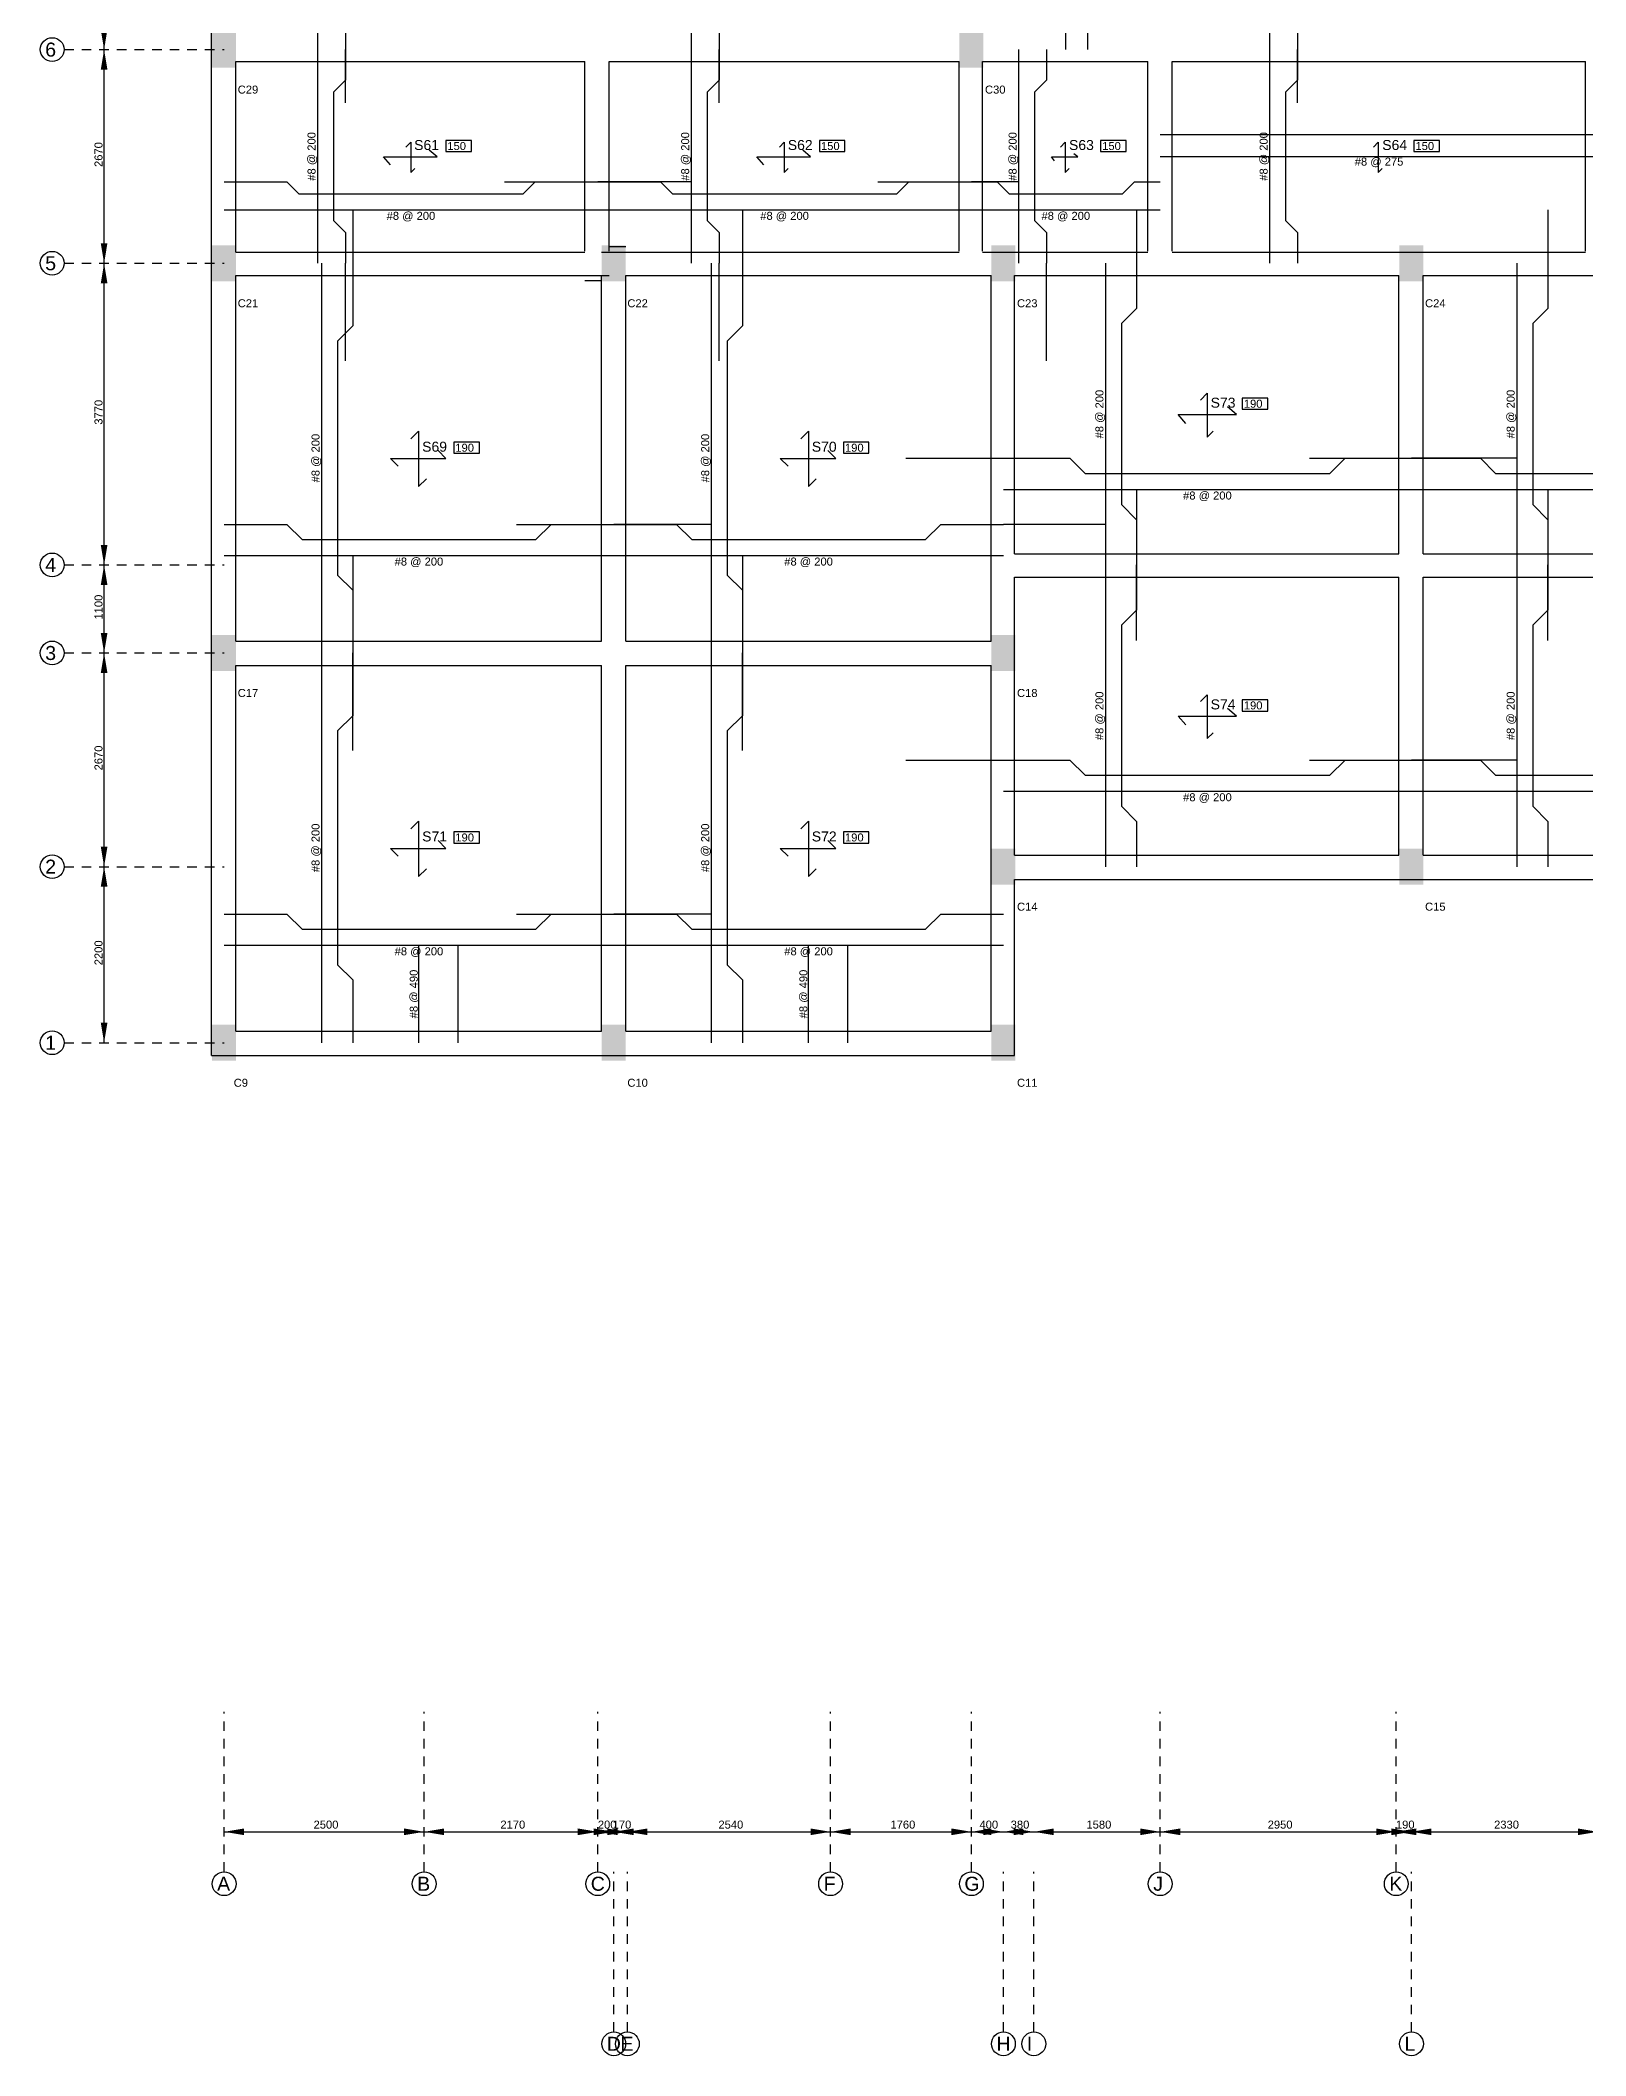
# Model space of a CAD drawing. Extents: x 26.9 to 91.8, y -5 to 59.7.
# Drawn here: x 29.08 to 48.4, y -5.05 to 20.14 of the extents above; entities that cross this region are included whole.
import ezdxf
from ezdxf.enums import TextEntityAlignment as Align

# ---------------------------------------------------------------- set-up
doc = ezdxf.new("R2010")
doc.units = 0
doc.linetypes.add('ACAD_ISO02W100', pattern=[15, 12, -3])
for name, color, linetype in [('CenterLine', 253, 'CONTINUOUS'), ('Column_Name', 4, 'CONTINUOUS'), ('Columns', 6, 'CONTINUOUS'), ('Grid_Dimension', 7, 'CONTINUOUS'), ('GridName', 7, 'CONTINUOUS'), ('Layout', 2, 'CONTINUOUS'), ('Reinforcement-Extra', 140, 'CONTINUOUS'), ('Reinforcement-Xdir', 1, 'CONTINUOUS'), ('Reinforcement-Ydir', 3, 'CONTINUOUS'), ('Slab_Icon', 6, 'CONTINUOUS'), ('Slab_Name', 4, 'CONTINUOUS'), ('Slab_Thick', 4, 'CONTINUOUS')]:
    doc.layers.add(name, color=color, linetype=linetype)
doc.styles.add('STRUDS_Arial', font='ARIAL.TTF', dxfattribs={"height": 0.04})
doc.styles.add('stylebar', font='ARIAL.TTF', dxfattribs={"height": 0.04})

msp = doc.modelspace()

# ---------------------------------------------------------------- linework, layer by layer
at = {"layer": 'CenterLine', "linetype": 'ACAD_ISO02W100', "ltscale": 0.01}
for p, q in [((29.378, 20.02), (31.378, 20.02)), ((29.378, 17.35), (31.378, 17.35)), ((29.378, 13.58), (31.378, 13.58)), ((29.378, 12.48), (31.378, 12.48)), ((29.378, 9.81), (31.378, 9.81)), ((29.378, 7.61), (31.378, 7.61)), ((31.378, -2.75), (31.378, -0.75)), ((33.878, -2.75), (33.878, -0.75)), ((36.048, -2.75), (36.048, -0.75)), ((38.958, -2.75), (38.958, -0.75)), ((40.718, -2.75), (40.718, -0.75)), ((43.078, -2.75), (43.078, -0.75)), ((46.028, -2.75), (46.028, -0.75)), ((36.248, -4.75), (36.248, -2.75)), ((36.418, -4.75), (36.418, -2.75)), ((41.118, -4.75), (41.118, -2.75)), ((41.498, -4.75), (41.498, -2.75)), ((46.218, -4.75), (46.218, -2.75))]:
    msp.add_line(p, q, dxfattribs=at)
at = {"layer": 'Columns'}
for points in [[(31.228, 19.795), (31.228, 20.245), (31.528, 19.795), (31.528, 20.245)], [(40.568, 19.795), (40.568, 20.245), (40.868, 19.795), (40.868, 20.245)], [(31.228, 17.125), (31.228, 17.575), (31.528, 17.125), (31.528, 17.575)], [(36.098, 17.125), (36.098, 17.575), (36.398, 17.125), (36.398, 17.575)], [(40.968, 17.125), (40.968, 17.575), (41.268, 17.125), (41.268, 17.575)], [(46.068, 17.125), (46.068, 17.575), (46.368, 17.125), (46.368, 17.575)], [(31.228, 12.255), (31.228, 12.705), (31.528, 12.255), (31.528, 12.705)], [(40.968, 12.255), (40.968, 12.705), (41.268, 12.255), (41.268, 12.705)], [(40.968, 9.585), (40.968, 10.035), (41.268, 9.585), (41.268, 10.035)], [(46.068, 9.585), (46.068, 10.035), (46.368, 9.585), (46.368, 10.035)], [(31.228, 7.385), (31.228, 7.835), (31.528, 7.385), (31.528, 7.835)], [(36.098, 7.385), (36.098, 7.835), (36.398, 7.385), (36.398, 7.835)], [(40.968, 7.385), (40.968, 7.835), (41.268, 7.385), (41.268, 7.835)]]:
    msp.add_solid(points, dxfattribs=at)
at = {"layer": 'Grid_Dimension'}
for p, q in [((29.878, 20.02), (29.878, 25.05)), ((29.878, 17.35), (29.878, 20.02)), ((29.878, 13.58), (29.878, 17.35)), ((29.878, 12.48), (29.878, 13.58)), ((29.878, 9.81), (29.878, 12.48)), ((29.878, 7.61), (29.878, 9.81)), ((31.378, -2.25), (33.878, -2.25)), ((33.878, -2.25), (36.048, -2.25)), ((36.048, -2.25), (36.248, -2.25)), ((36.248, -2.25), (36.418, -2.25)), ((36.418, -2.25), (38.958, -2.25)), ((38.958, -2.25), (40.718, -2.25)), ((40.718, -2.25), (41.118, -2.25)), ((41.118, -2.25), (41.498, -2.25)), ((41.498, -2.25), (43.078, -2.25)), ((43.078, -2.25), (46.028, -2.25)), ((46.028, -2.25), (46.218, -2.25)), ((46.218, -2.25), (48.548, -2.25))]:
    msp.add_line(p, q, dxfattribs=at)
for points in [[(29.878, 20.02), (29.8364, 20.27), (29.878, 20.02), (29.9196, 20.27)], [(29.878, 20.02), (29.8364, 19.77), (29.878, 20.02), (29.9196, 19.77)], [(29.878, 17.35), (29.8364, 17.6), (29.878, 17.35), (29.9196, 17.6)], [(29.878, 17.35), (29.8364, 17.1), (29.878, 17.35), (29.9196, 17.1)], [(29.878, 13.58), (29.8364, 13.83), (29.878, 13.58), (29.9196, 13.83)], [(29.878, 13.58), (29.8364, 13.33), (29.878, 13.58), (29.9196, 13.33)], [(29.878, 12.48), (29.8364, 12.73), (29.878, 12.48), (29.9196, 12.73)], [(29.878, 12.48), (29.8364, 12.23), (29.878, 12.48), (29.9196, 12.23)], [(29.878, 9.81), (29.8364, 10.06), (29.878, 9.81), (29.9196, 10.06)], [(29.878, 9.81), (29.8364, 9.56), (29.878, 9.81), (29.9196, 9.56)], [(29.878, 7.61), (29.8364, 7.86), (29.878, 7.61), (29.9196, 7.86)], [(31.378, -2.25), (31.628, -2.2084), (31.378, -2.25), (31.628, -2.2916)], [(33.878, -2.25), (33.628, -2.2084), (33.878, -2.25), (33.628, -2.2916)], [(33.878, -2.25), (34.128, -2.2084), (33.878, -2.25), (34.128, -2.2916)], [(36.048, -2.25), (35.798, -2.2084), (36.048, -2.25), (35.798, -2.2916)], [(36.248, -2.25), (35.998, -2.2084), (36.248, -2.25), (35.998, -2.2916)], [(36.048, -2.25), (36.298, -2.2084), (36.048, -2.25), (36.298, -2.2916)], [(36.418, -2.25), (36.168, -2.2084), (36.418, -2.25), (36.168, -2.2916)], [(36.248, -2.25), (36.498, -2.2084), (36.248, -2.25), (36.498, -2.2916)], [(36.418, -2.25), (36.668, -2.2084), (36.418, -2.25), (36.668, -2.2916)], [(38.958, -2.25), (38.708, -2.2084), (38.958, -2.25), (38.708, -2.2916)], [(38.958, -2.25), (39.208, -2.2084), (38.958, -2.25), (39.208, -2.2916)], [(40.718, -2.25), (40.468, -2.2084), (40.718, -2.25), (40.468, -2.2916)], [(40.718, -2.25), (40.968, -2.2084), (40.718, -2.25), (40.968, -2.2916)], [(41.118, -2.25), (40.868, -2.2084), (41.118, -2.25), (40.868, -2.2916)], [(41.118, -2.25), (41.368, -2.2084), (41.118, -2.25), (41.368, -2.2916)], [(41.498, -2.25), (41.248, -2.2084), (41.498, -2.25), (41.248, -2.2916)], [(41.498, -2.25), (41.748, -2.2084), (41.498, -2.25), (41.748, -2.2916)], [(43.078, -2.25), (42.828, -2.2084), (43.078, -2.25), (42.828, -2.2916)], [(43.078, -2.25), (43.328, -2.2084), (43.078, -2.25), (43.328, -2.2916)], [(46.028, -2.25), (45.778, -2.2084), (46.028, -2.25), (45.778, -2.2916)], [(46.218, -2.25), (45.968, -2.2084), (46.218, -2.25), (45.968, -2.2916)], [(46.028, -2.25), (46.278, -2.2084), (46.028, -2.25), (46.278, -2.2916)], [(46.218, -2.25), (46.468, -2.2084), (46.218, -2.25), (46.468, -2.2916)], [(48.548, -2.25), (48.298, -2.2084), (48.548, -2.25), (48.298, -2.2916)]]:
    msp.add_solid(points, dxfattribs=at)
at = {"layer": 'GridName'}
for centre in [(29.2293, 20.02), (29.2293, 17.35), (29.2293, 13.58), (29.2293, 12.48), (29.2293, 9.81), (29.2293, 7.61), (31.378, -2.8988), (33.878, -2.8988), (36.048, -2.8988), (38.958, -2.8988), (40.718, -2.8988), (43.078, -2.8988), (46.028, -2.8988), (36.248, -4.8987), (36.418, -4.8987), (41.118, -4.8987), (41.498, -4.8987), (46.218, -4.8987)]:
    msp.add_circle(centre, 0.1487, dxfattribs=at)
at = {"layer": 'Layout'}
for p, q in [((31.2205, 19.8698), (31.2205, 25.1927)), ((31.2205, 17.1962), (31.2205, 20.1615)), ((31.5243, 19.8698), (35.8872, 19.8698)), ((31.5243, 17.4878), (31.5243, 19.8698)), ((35.8872, 17.5), (35.8872, 19.8698)), ((36.191, 19.8698), (40.566, 19.8698)), ((36.191, 17.5), (36.191, 19.8698)), ((40.566, 17.5), (40.566, 19.8698)), ((40.8576, 19.8698), (42.9236, 19.8698)), ((40.8576, 17.5), (40.8576, 19.8698)), ((42.9236, 17.5), (42.9236, 19.8698)), ((43.2274, 19.8698), (48.3924, 19.8698)), ((43.2274, 17.5), (43.2274, 19.8698)), ((48.3924, 17.5), (48.3924, 19.8698)), ((31.2205, 12.3229), (31.2205, 17.5)), ((31.5243, 17.4878), (35.8872, 17.4878)), ((36.0938, 17.4878), (40.566, 17.4878)), ((36.191, 17.5608), (36.3976, 17.5608)), ((40.8576, 17.4878), (41.2587, 17.4878)), ((40.967, 17.4878), (42.9236, 17.4878)), ((43.2274, 17.4878), (46.3628, 17.4878)), ((46.059, 17.4878), (48.3924, 17.4878)), ((31.5243, 17.1962), (36.191, 17.1962)), ((31.5243, 12.6267), (31.5243, 17.1962)), ((35.8872, 17.1354), (36.0938, 17.1354)), ((36.0938, 12.6267), (36.0938, 17.1962)), ((36.3976, 17.1962), (40.8576, 17.1962)), ((36.3976, 12.6267), (36.3976, 17.1962)), ((40.566, 17.1962), (40.967, 17.1962)), ((40.967, 13.4288), (40.967, 17.1962)), ((41.2587, 17.1962), (43.2274, 17.1962)), ((41.2587, 13.7205), (41.2587, 17.1962)), ((42.9236, 17.1962), (46.059, 17.1962)), ((46.059, 13.7205), (46.059, 17.1962)), ((46.3628, 17.1962), (48.6962, 17.1962)), ((46.3628, 13.7205), (46.3628, 17.1962)), ((48.3924, 17.1962), (51.3212, 17.1962)), ((40.967, 12.6267), (40.967, 13.7205)), ((41.2587, 13.7205), (46.059, 13.7205)), ((46.3628, 13.7205), (51.3212, 13.7205)), ((41.2587, 12.3229), (41.2587, 13.4288)), ((41.2587, 13.4288), (46.059, 13.4288)), ((46.059, 9.9531), (46.059, 13.4288)), ((46.3628, 9.9531), (46.3628, 13.4288)), ((46.3628, 13.4288), (51.3212, 13.4288)), ((31.2205, 7.4497), (31.2205, 12.6267)), ((31.5243, 12.6267), (36.0938, 12.6267)), ((36.3976, 12.6267), (40.967, 12.6267)), ((41.2587, 9.9531), (41.2587, 12.6267)), ((31.5243, 12.3229), (36.0938, 12.3229)), ((31.5243, 7.7535), (31.5243, 12.3229)), ((36.0938, 7.7535), (36.0938, 12.3229)), ((36.3976, 12.3229), (40.967, 12.3229)), ((36.3976, 7.7535), (36.3976, 12.3229)), ((40.967, 9.6493), (40.967, 12.3229)), ((40.967, 7.7535), (40.967, 9.9531)), ((41.2587, 9.9531), (46.059, 9.9531)), ((46.3628, 9.9531), (51.3212, 9.9531)), ((41.2587, 7.4497), (41.2587, 9.6493)), ((41.2587, 9.6493), (46.3628, 9.6493)), ((46.059, 9.6493), (51.625, 9.6493)), ((31.5243, 7.7535), (36.0938, 7.7535)), ((36.3976, 7.7535), (40.967, 7.7535)), ((31.2205, 7.4497), (36.3976, 7.4497)), ((36.0938, 7.4497), (41.2587, 7.4497))]:
    msp.add_line(p, q, dxfattribs=at)
at = {"layer": 'Reinforcement-Extra'}
for p, q in [((33.813, 7.61), (33.813, 8.8275)), ((34.303, 7.61), (34.303, 8.8275)), ((38.683, 7.61), (38.683, 8.8275)), ((39.173, 7.61), (39.173, 8.8275))]:
    msp.add_line(p, q, dxfattribs=at)
at = {"layer": 'Reinforcement-Xdir'}
for p, q in [((44.4455, 25.05), (44.4455, 20.02)), ((32.8955, 21.2775), (32.8955, 20.02)), ((37.5655, 21.2775), (37.5655, 20.02)), ((44.7955, 20.876), (44.7955, 20.02)), ((32.5455, 20.02), (32.5455, 17.35)), ((32.8955, 20.02), (32.8955, 19.636)), ((37.2155, 20.02), (37.2155, 17.35)), ((37.5655, 20.02), (37.5655, 19.636)), ((44.4455, 20.02), (44.4455, 17.35)), ((44.7955, 19.3525), (44.7955, 20.02)), ((44.7955, 20.02), (44.7955, 19.636)), ((32.8955, 19.636), (32.7455, 19.486)), ((32.7455, 19.486), (32.7455, 17.884)), ((37.5655, 19.636), (37.4155, 19.486)), ((37.4155, 19.486), (37.4155, 17.884)), ((44.7955, 19.636), (44.6455, 19.486)), ((44.6455, 19.486), (44.6455, 17.884)), ((39.5505, 18.3675), (40.718, 18.3675)), ((40.718, 18.3675), (41.04, 18.3675)), ((41.04, 18.3675), (41.19, 18.2175)), ((41.19, 18.2175), (42.606, 18.2175)), ((42.606, 18.2175), (42.756, 18.3675)), ((42.756, 18.3675), (43.078, 18.3675)), ((43.078, 18.3675), (43.078, 18.3675)), ((32.7455, 17.884), (32.8955, 17.734)), ((37.4155, 17.884), (37.5655, 17.734)), ((40.718, 18.0175), (43.078, 18.0175)), ((42.783, 18.0175), (42.783, 17.35)), ((44.6455, 17.884), (44.7955, 17.734)), ((47.923, 18.0175), (47.923, 17.35)), ((32.8955, 17.734), (32.8955, 17.35)), ((37.5655, 17.734), (37.5655, 17.35)), ((44.7955, 17.734), (44.7955, 17.35)), ((32.8955, 16.1325), (32.8955, 17.35)), ((37.5655, 16.1325), (37.5655, 17.35)), ((42.393, 17.35), (42.393, 13.58)), ((42.783, 17.35), (42.783, 16.786)), ((44.7955, 17.35), (44.7955, 17.35)), ((44.7955, 17.35), (44.7955, 17.35)), ((47.533, 17.35), (47.533, 13.58)), ((47.923, 17.35), (47.923, 16.786)), ((42.783, 16.786), (42.593, 16.596)), ((47.923, 16.786), (47.733, 16.596)), ((42.593, 16.596), (42.593, 14.334)), ((47.733, 16.596), (47.733, 14.334)), ((42.783, 14.5225), (42.783, 13.58)), ((47.923, 14.5225), (47.923, 13.58)), ((42.593, 14.334), (42.783, 14.144)), ((42.783, 14.144), (42.783, 13.58)), ((47.733, 14.334), (47.923, 14.144)), ((47.923, 14.144), (47.923, 13.58)), ((31.378, 14.0875), (31.378, 14.0875)), ((31.378, 14.0875), (32.162, 14.0875)), ((32.162, 14.0875), (32.352, 13.8975)), ((32.352, 13.8975), (35.274, 13.8975)), ((35.0305, 14.0875), (36.248, 14.0875)), ((35.274, 13.8975), (35.464, 14.0875)), ((35.464, 14.0875), (36.248, 14.0875)), ((37.4655, 14.0875), (36.248, 14.0875)), ((36.248, 14.0875), (37.032, 14.0875)), ((37.032, 14.0875), (37.222, 13.8975)), ((37.222, 13.8975), (40.144, 13.8975)), ((40.144, 13.8975), (40.334, 14.0875)), ((40.334, 14.0875), (41.118, 14.0875)), ((42.393, 14.0875), (41.118, 14.0875)), ((31.378, 13.6975), (36.248, 13.6975)), ((32.9855, 13.6975), (32.9855, 12.48)), ((36.248, 13.6975), (41.118, 13.6975)), ((37.8555, 13.6975), (37.8555, 12.48)), ((42.393, 13.58), (42.393, 9.81)), ((42.783, 12.6375), (42.783, 13.58)), ((42.783, 13.58), (42.783, 13.016)), ((47.533, 13.58), (47.533, 9.81)), ((47.923, 12.6375), (47.923, 13.58)), ((47.923, 13.58), (47.923, 13.016)), ((42.783, 13.016), (42.593, 12.826)), ((47.923, 13.016), (47.733, 12.826)), ((42.593, 12.826), (42.593, 10.564)), ((47.733, 12.826), (47.733, 10.564)), ((32.5955, 12.48), (32.5955, 7.61)), ((32.9855, 12.48), (32.9855, 11.696)), ((37.4655, 12.48), (37.4655, 7.61)), ((37.8555, 12.48), (37.8555, 11.696)), ((32.9855, 11.696), (32.7955, 11.506)), ((37.8555, 11.696), (37.6655, 11.506)), ((32.7955, 11.506), (32.7955, 8.584)), ((37.6655, 11.506), (37.6655, 8.584)), ((42.593, 10.564), (42.783, 10.374)), ((42.783, 10.374), (42.783, 9.81)), ((47.733, 10.564), (47.923, 10.374)), ((47.923, 10.374), (47.923, 9.81)), ((42.783, 9.81), (42.783, 9.81)), ((47.923, 9.81), (47.923, 9.81)), ((32.7955, 8.584), (32.9855, 8.394)), ((37.6655, 8.584), (37.8555, 8.394)), ((32.9855, 8.394), (32.9855, 7.61)), ((37.8555, 8.394), (37.8555, 7.61)), ((32.9855, 7.61), (32.9855, 7.61)), ((37.8555, 7.61), (37.8555, 7.61))]:
    msp.add_line(p, q, dxfattribs=at)
at = {"layer": 'Reinforcement-Ydir'}
for p, q in [((32.5455, 25.05), (32.5455, 20.02)), ((37.2155, 25.05), (37.2155, 20.02)), ((41.898, 20.02), (41.898, 25.05)), ((42.173, 20.02), (42.173, 25.05)), ((32.8955, 20.876), (32.8955, 20.02)), ((37.5655, 20.876), (37.5655, 20.02)), ((32.8955, 19.3525), (32.8955, 20.02)), ((37.5655, 19.3525), (37.5655, 20.02)), ((41.308, 20.02), (41.308, 17.35)), ((41.658, 20.02), (41.658, 20.02)), ((41.658, 20.02), (41.658, 19.636)), ((41.658, 19.636), (41.508, 19.486)), ((41.508, 19.486), (41.508, 17.884)), ((43.078, 18.96), (48.548, 18.96)), ((43.078, 18.685), (48.548, 18.685)), ((31.378, 18.3675), (31.378, 18.3675)), ((31.378, 18.3675), (32.162, 18.3675)), ((32.162, 18.3675), (32.312, 18.2175)), ((32.312, 18.2175), (35.114, 18.2175)), ((34.8805, 18.3675), (36.048, 18.3675)), ((35.114, 18.2175), (35.264, 18.3675)), ((35.264, 18.3675), (36.048, 18.3675)), ((37.2155, 18.3675), (36.048, 18.3675)), ((36.048, 18.3675), (36.832, 18.3675)), ((36.832, 18.3675), (36.982, 18.2175)), ((36.982, 18.2175), (39.784, 18.2175)), ((39.784, 18.2175), (39.934, 18.3675)), ((39.934, 18.3675), (40.718, 18.3675)), ((41.308, 18.3675), (40.718, 18.3675)), ((31.378, 18.0175), (36.048, 18.0175)), ((32.9855, 18.0175), (32.9855, 17.35)), ((36.048, 18.0175), (40.718, 18.0175)), ((37.8555, 18.0175), (37.8555, 17.35)), ((41.508, 17.884), (41.658, 17.734)), ((41.658, 17.734), (41.658, 17.35)), ((32.5955, 17.35), (32.5955, 12.48)), ((32.9855, 17.35), (32.9855, 16.566)), ((37.4655, 17.35), (37.4655, 12.48)), ((37.8555, 17.35), (37.8555, 16.566)), ((41.658, 16.1325), (41.658, 17.35)), ((32.9855, 16.566), (32.7955, 16.376)), ((32.7955, 16.376), (32.7955, 13.454)), ((37.8555, 16.566), (37.6655, 16.376)), ((37.6655, 16.376), (37.6655, 13.454)), ((39.9005, 14.9125), (41.118, 14.9125)), ((41.118, 14.9125), (41.948, 14.9125)), ((41.948, 14.9125), (42.138, 14.7225)), ((44.943, 14.9125), (46.218, 14.9125)), ((45.198, 14.7225), (45.388, 14.9125)), ((45.388, 14.9125), (46.218, 14.9125)), ((47.533, 14.9125), (46.218, 14.9125)), ((46.218, 14.9125), (47.08, 14.9125)), ((47.08, 14.9125), (47.27, 14.7225)), ((42.138, 14.7225), (45.198, 14.7225)), ((47.27, 14.7225), (50.426, 14.7225)), ((41.118, 14.5225), (46.218, 14.5225)), ((46.218, 14.5225), (51.478, 14.5225)), ((32.7955, 13.454), (32.9855, 13.264)), ((37.6655, 13.454), (37.8555, 13.264)), ((32.9855, 13.264), (32.9855, 12.48)), ((37.8555, 13.264), (37.8555, 12.48)), ((32.9855, 11.2625), (32.9855, 12.48)), ((37.8555, 11.2625), (37.8555, 12.48)), ((39.9005, 11.1425), (41.118, 11.1425)), ((41.118, 11.1425), (41.948, 11.1425)), ((41.948, 11.1425), (42.138, 10.9525)), ((44.943, 11.1425), (46.218, 11.1425)), ((45.198, 10.9525), (45.388, 11.1425)), ((45.388, 11.1425), (46.218, 11.1425)), ((47.533, 11.1425), (46.218, 11.1425)), ((46.218, 11.1425), (47.08, 11.1425)), ((47.08, 11.1425), (47.27, 10.9525)), ((42.138, 10.9525), (45.198, 10.9525)), ((47.27, 10.9525), (50.426, 10.9525)), ((41.118, 10.7525), (46.218, 10.7525)), ((46.218, 10.7525), (51.478, 10.7525)), ((31.378, 9.2175), (31.378, 9.2175)), ((31.378, 9.2175), (32.162, 9.2175)), ((32.162, 9.2175), (32.352, 9.0275)), ((35.0305, 9.2175), (36.248, 9.2175)), ((35.274, 9.0275), (35.464, 9.2175)), ((35.464, 9.2175), (36.248, 9.2175)), ((37.4655, 9.2175), (36.248, 9.2175)), ((36.248, 9.2175), (37.032, 9.2175)), ((37.032, 9.2175), (37.222, 9.0275)), ((40.144, 9.0275), (40.334, 9.2175)), ((40.334, 9.2175), (41.118, 9.2175)), ((41.118, 9.2175), (41.118, 9.2175)), ((31.378, 8.8275), (36.248, 8.8275)), ((32.352, 9.0275), (35.274, 9.0275)), ((36.248, 8.8275), (41.118, 8.8275)), ((37.222, 9.0275), (40.144, 9.0275))]:
    msp.add_line(p, q, dxfattribs=at)
at = {"layer": 'Slab_Icon'}
for p, q in [((33.4566, 18.5816), (33.3715, 18.6788)), ((33.3715, 18.6788), (34.0399, 18.6788)), ((33.651, 18.8003), (33.7118, 18.8611)), ((33.7118, 18.8611), (33.7118, 18.4844)), ((34.0399, 18.6788), (33.9427, 18.7639)), ((38.1233, 18.5816), (38.0382, 18.6788)), ((38.0382, 18.6788), (38.7066, 18.6788)), ((38.3177, 18.8003), (38.3785, 18.8611)), ((38.3785, 18.8611), (38.3785, 18.4844)), ((38.7066, 18.6788), (38.6094, 18.7639)), ((41.7569, 18.6302), (41.7205, 18.6788)), ((41.7205, 18.6788), (42.0486, 18.6788)), ((41.8299, 18.8003), (41.8906, 18.8611)), ((41.8906, 18.8611), (41.8906, 18.4844)), ((42.0486, 18.6788), (42, 18.7153)), ((45.7431, 18.8003), (45.8038, 18.8611)), ((45.8038, 18.8611), (45.8038, 18.4844)), ((33.7118, 18.4844), (33.7604, 18.533)), ((38.3785, 18.4844), (38.4271, 18.533)), ((41.8906, 18.4844), (41.9392, 18.533)), ((45.8038, 18.4844), (45.8524, 18.533)), ((43.5799, 15.6406), (43.6649, 15.7257)), ((43.6649, 15.7257), (43.6649, 15.1788)), ((43.3976, 15.349), (43.3003, 15.4583)), ((43.3003, 15.4583), (44.0295, 15.4583)), ((44.0295, 15.4583), (43.9201, 15.5556)), ((33.7118, 15.1545), (33.809, 15.2517)), ((33.809, 15.2517), (33.809, 14.559)), ((38.5851, 15.1545), (38.6823, 15.2517)), ((38.6823, 15.2517), (38.6823, 14.559)), ((43.6649, 15.1788), (43.7378, 15.2517)), ((33.5538, 14.8142), (33.4566, 14.9115)), ((33.4566, 14.9115), (34.1493, 14.9115)), ((34.1493, 14.9115), (34.0521, 15.0087)), ((38.4271, 14.8142), (38.3299, 14.9115)), ((38.3299, 14.9115), (39.0226, 14.9115)), ((39.0226, 14.9115), (38.9253, 15.0087)), ((33.809, 14.559), (33.9063, 14.6563)), ((38.6823, 14.559), (38.7795, 14.6563)), ((43.5799, 11.8733), (43.6649, 11.9583)), ((43.6649, 11.9583), (43.6649, 11.4115)), ((43.3976, 11.5816), (43.3003, 11.691)), ((43.3003, 11.691), (44.0295, 11.691)), ((44.0295, 11.691), (43.9201, 11.7882)), ((43.6649, 11.4115), (43.7378, 11.4844)), ((33.7118, 10.2813), (33.809, 10.3785)), ((33.809, 10.3785), (33.809, 9.6858)), ((38.5851, 10.2813), (38.6823, 10.3785)), ((38.6823, 10.3785), (38.6823, 9.6858)), ((34.1493, 10.0382), (34.0521, 10.1354)), ((39.0226, 10.0382), (38.9253, 10.1354)), ((33.5538, 9.941), (33.4566, 10.0382)), ((33.4566, 10.0382), (34.1493, 10.0382)), ((38.4271, 9.941), (38.3299, 10.0382)), ((38.3299, 10.0382), (39.0226, 10.0382)), ((33.809, 9.6858), (33.9063, 9.783)), ((38.6823, 9.6858), (38.7795, 9.783))]:
    msp.add_line(p, q, dxfattribs=at)
at = {"layer": 'Slab_Thick'}
for p, q in [((34.468, 18.885), (34.148, 18.885)), ((34.148, 18.885), (34.148, 18.745)), ((34.148, 18.745), (34.468, 18.745)), ((34.468, 18.745), (34.468, 18.885)), ((39.138, 18.885), (38.818, 18.885)), ((38.818, 18.885), (38.818, 18.745)), ((38.818, 18.745), (39.138, 18.745)), ((39.138, 18.745), (39.138, 18.885)), ((42.653, 18.885), (42.333, 18.885)), ((42.333, 18.885), (42.333, 18.745)), ((42.333, 18.745), (42.653, 18.745)), ((42.653, 18.745), (42.653, 18.885)), ((46.568, 18.885), (46.248, 18.885)), ((46.248, 18.885), (46.248, 18.745)), ((46.248, 18.745), (46.568, 18.745)), ((46.568, 18.745), (46.568, 18.885)), ((44.423, 15.665), (44.103, 15.665)), ((44.103, 15.665), (44.103, 15.525)), ((44.423, 15.525), (44.423, 15.665)), ((44.103, 15.525), (44.423, 15.525)), ((34.568, 15.115), (34.248, 15.115)), ((34.248, 15.115), (34.248, 14.975)), ((34.568, 14.975), (34.568, 15.115)), ((39.438, 15.115), (39.118, 15.115)), ((39.118, 15.115), (39.118, 14.975)), ((39.438, 14.975), (39.438, 15.115)), ((34.248, 14.975), (34.568, 14.975)), ((39.118, 14.975), (39.438, 14.975)), ((44.423, 11.895), (44.103, 11.895)), ((44.103, 11.895), (44.103, 11.755)), ((44.423, 11.755), (44.423, 11.895)), ((44.103, 11.755), (44.423, 11.755)), ((34.568, 10.245), (34.248, 10.245)), ((34.248, 10.245), (34.248, 10.105)), ((34.248, 10.105), (34.568, 10.105)), ((34.568, 10.105), (34.568, 10.245)), ((39.438, 10.245), (39.118, 10.245)), ((39.118, 10.245), (39.118, 10.105)), ((39.118, 10.105), (39.438, 10.105)), ((39.438, 10.105), (39.438, 10.245))]:
    msp.add_line(p, q, dxfattribs=at)

# ---------------------------------------------------------------- texts
at = {"layer": 'Column_Name', "style": 'STRUDS_Arial'}
for s, p in [('C29', (31.548, 19.47)), ('C30', (40.888, 19.47)), ('C21', (31.548, 16.8)), ('C22', (36.418, 16.8)), ('C23', (41.288, 16.8)), ('C24', (46.388, 16.8)), ('C17', (31.548, 11.93)), ('C18', (41.288, 11.93)), ('C14', (41.288, 9.26)), ('C15', (46.388, 9.26)), ('C9', (31.498, 7.06)), ('C10', (36.418, 7.06)), ('C11', (41.288, 7.06))]:
    msp.add_text(s, height=0.1, dxfattribs=at).set_placement(p)
at = {"layer": 'Grid_Dimension', "style": 'stylebar'}
for s, p in [('2670', (29.858, 18.553)), ('3770', (29.858, 15.333)), ('1100', (29.858, 12.898)), ('2670', (29.858, 11.013)), ('2200', (29.858, 8.578))]:
    msp.add_text(s, height=0.1, rotation=90, dxfattribs=at).set_placement(p)
for s, p in [('2500', (32.496, -2.21)), ('2170', (34.831, -2.21)), ('200', (36.049, -2.21)), ('170', (36.234, -2.21)), ('2540', (37.556, -2.21)), ('1760', (39.706, -2.21)), ('400', (40.819, -2.21)), ('380', (41.209, -2.21)), ('1580', (42.156, -2.21)), ('2950', (44.421, -2.21)), ('190', (46.024, -2.21)), ('2330', (47.251, -2.21))]:
    msp.add_text(s, height=0.1, dxfattribs=at).set_placement(p)
at = {"layer": 'GridName', "style": 'STRUDS_Arial'}
for s, p in [('6', (29.1418, 19.9325)), ('5', (29.1418, 17.2625)), ('4', (29.1418, 13.4925)), ('3', (29.1418, 12.3925)), ('2', (29.1418, 9.7225)), ('1', (29.1418, 7.5225)), ('A', (31.2905, -2.9863)), ('B', (33.7905, -2.9863)), ('C', (35.9605, -2.9863)), ('F', (38.8705, -2.9863)), ('G', (40.6305, -2.9863)), ('J', (42.9905, -2.9863)), ('K', (45.9405, -2.9863)), ('D', (36.1605, -4.9863)), ('E', (36.3305, -4.9863)), ('H', (41.0305, -4.9863)), ('I', (41.4105, -4.9863)), ('L', (46.1305, -4.9863))]:
    msp.add_text(s, height=0.175, dxfattribs=at).set_placement(p)
at = {"layer": 'Reinforcement-Extra', "style": 'STRUDS_Arial'}
for p in [(33.798, 8.2188), (38.668, 8.2188)]:
    msp.add_text('#8 @ 490', height=0.1, rotation=90, dxfattribs=at).set_placement(p, align=Align.CENTER)
at = {"layer": 'Reinforcement-Xdir', "style": 'STRUDS_Arial'}
for p in [(32.5205, 18.685), (37.1905, 18.685), (44.4205, 18.685), (42.368, 15.465), (47.508, 15.465), (42.368, 11.695), (47.508, 11.695), (32.5705, 10.045), (37.4405, 10.045)]:
    msp.add_text('#8 @ 200', height=0.1, rotation=90, dxfattribs=at).set_placement(p, align=Align.CENTER)
for p in [(41.898, 17.8925), (33.813, 13.5725), (38.683, 13.5725)]:
    msp.add_text('#8 @ 200', height=0.1, dxfattribs=at).set_placement(p, align=Align.CENTER)
at = {"layer": 'Reinforcement-Ydir', "style": 'STRUDS_Arial'}
for p in [(41.283, 18.685), (32.5705, 14.915), (37.4405, 14.915)]:
    msp.add_text('#8 @ 200', height=0.1, rotation=90, dxfattribs=at).set_placement(p, align=Align.CENTER)
for s, p in [('#8 @ 275', (45.813, 18.57)), ('#8 @ 200', (33.713, 17.8925)), ('#8 @ 200', (38.383, 17.8925)), ('#8 @ 200', (43.668, 14.3975)), ('#8 @ 200', (43.668, 10.6275)), ('#8 @ 200', (33.813, 8.7025)), ('#8 @ 200', (38.683, 8.7025))]:
    msp.add_text(s, height=0.1, dxfattribs=at).set_placement(p, align=Align.CENTER)
at = {"layer": 'Slab_Name', "style": 'STRUDS_Arial'}
for s, p in [('S61', (33.753, 18.765)), ('S62', (38.423, 18.765)), ('S63', (41.938, 18.765)), ('S64', (45.853, 18.765)), ('S73', (43.708, 15.545)), ('S69', (33.853, 14.995)), ('S70', (38.723, 14.995)), ('S74', (43.708, 11.775)), ('S71', (33.853, 10.125)), ('S72', (38.723, 10.125))]:
    msp.add_text(s, height=0.125, dxfattribs=at).set_placement(p)
at = {"layer": 'Slab_Thick', "style": 'STRUDS_Arial'}
for s, p in [('150', (34.168, 18.765)), ('150', (38.838, 18.765)), ('150', (42.353, 18.765)), ('150', (46.268, 18.765)), ('190', (44.123, 15.545)), ('190', (34.268, 14.995)), ('190', (39.138, 14.995)), ('190', (44.123, 11.775)), ('190', (34.268, 10.125)), ('190', (39.138, 10.125))]:
    msp.add_text(s, height=0.1, dxfattribs=at).set_placement(p)

doc.saveas('drawing.dxf')
